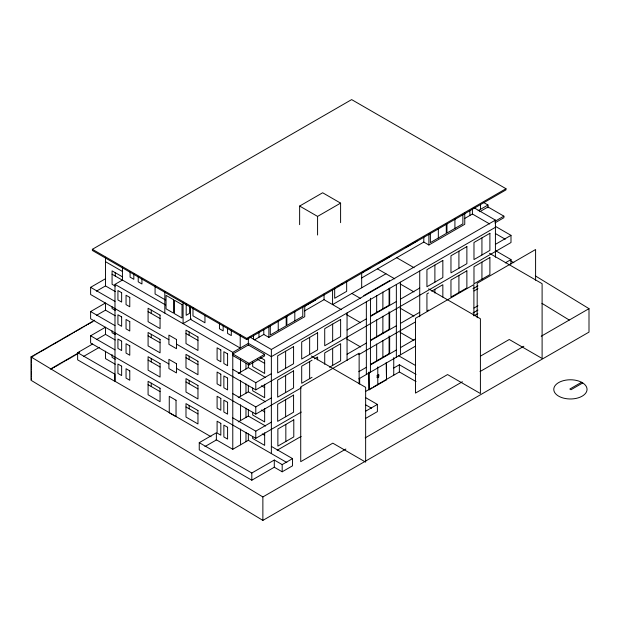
<?xml version="1.0" encoding="UTF-8"?>
<svg xmlns="http://www.w3.org/2000/svg" width="620" height="620" viewBox="0 0 620 620"><rect width="100%" height="100%" fill="white"/><g stroke="black" fill="none" stroke-linecap="round" stroke-linejoin="round"><path stroke-width="0.93" d="M92.372 249.294L351.641 99.603L505.982 188.713L505.982 189.891L246.713 339.574L92.372 250.465L92.372 249.294L246.713 338.404L505.982 188.713M168.911 339.721L90.621 294.515L90.621 287.331L105.508 278.729M96.41 291.175L105.508 285.921L115.258 291.547M211.056 436.743L114.987 381.285L114.987 284.355L122.434 280.062L165.555 304.955M168.911 363.956L90.621 318.75L90.621 311.558L105.508 302.963L105.508 310.155L115.258 315.781M96.41 315.41L105.508 310.155M535.331 275.877L589 308.659L589 332.103L262.872 520.397L31 380.254L31 356.926L94.682 320.191M31.868 356.841L31.48 358.244M32.883 356.26L33.899 355.671M34.914 355.082L35.929 354.501M36.944 353.912L37.959 353.322M38.975 352.741L39.99 352.152M41.005 351.563L42.02 350.982M43.036 350.393L44.051 349.812M45.066 349.223L46.082 348.634M47.097 348.053L48.112 347.464M49.127 346.875L50.143 346.293M51.158 345.704L52.173 345.115M53.188 344.534L54.203 343.945M55.219 343.356L56.234 342.775M57.249 342.186L58.265 341.604M59.288 341.015L60.303 340.426M61.318 339.845L62.333 339.256M63.349 338.667L64.364 338.086M65.379 337.497L66.394 336.908M67.41 336.327L68.425 335.738M69.44 335.149L70.455 334.567M71.471 333.978L72.486 333.397M73.501 332.808L74.516 332.219M75.531 331.638L76.547 331.049M77.562 330.46L78.577 329.879M79.593 329.29L80.608 328.701M81.623 328.12L82.638 327.531M83.653 326.942L84.669 326.36M85.684 325.771L86.699 325.19M87.715 324.601L88.73 324.012M89.745 323.431L90.76 322.842M91.776 322.253L92.791 321.672M299.638 224.665L299.638 206.057L322.656 192.766L340.597 203.128L340.597 222.665M301.304 412.068L255.789 438.34L90.621 342.984L90.621 335.792L105.508 327.19L105.508 334.382L115.258 340.008M96.41 339.636L105.508 334.382M77.64 352.664L114.871 374.162L114.871 381.346L77.64 359.856L77.64 352.664L92.659 343.992M50.274 369.14L79.6 352.222M51.785 368.792L52.801 368.21M53.816 367.621L54.831 367.032M55.847 366.451L56.862 365.862M57.877 365.273L58.892 364.692M59.907 364.103L60.923 363.514M61.938 362.933L62.953 362.344M63.969 361.755L64.984 361.173M65.999 360.584L67.022 359.995M68.037 359.414L69.052 358.825M70.068 358.244L71.083 357.655M72.098 357.066L73.114 356.485M74.129 355.896L75.144 355.306M76.159 354.725L77.174 354.136M299.638 206.057L317.579 216.411L340.597 203.128M83.483 356.485L99.34 347.332M183.024 323.632L191.262 318.882M337.861 286.37L339.458 285.448M341.062 284.526L342.659 283.596M362.754 272.234L364.351 271.312M365.947 270.39L369.938 268.088M378.944 262.888L380.541 261.966M382.137 261.043L390.925 255.975M406.146 247.179L417.322 240.731M304.498 306.42L315.681 299.964M114.987 284.355L232.779 352.362L248.349 343.372L271.358 356.663L495.427 227.3M254.332 339.915L263.795 334.451L268.871 337.381L304.746 316.673L304.746 305.49M304.544 310.922L324.043 299.669L341.426 309.706M361.522 278.031L423.809 242.071L428.885 245.001L464.76 224.285L464.76 213.102M464.473 218.597L472.409 214.008L489.676 223.975M478.097 210.722L487.979 205.019L487.979 207.863M479.787 211.707L487.979 206.972L503.889 216.155L503.889 217.721L494.876 222.929M385.958 273.776L332.576 304.598L332.576 289.687M363.746 295.601L389.662 280.635M249.992 337.133L271.358 349.471L495.427 220.108L495.427 257.207M494.876 221.363L503.889 216.155M264.593 354.369L248.349 344.991L232.779 353.974L249.023 363.359L264.593 354.369L264.593 355.934L249.023 364.917L232.779 355.539M238.227 373.449L248.349 367.606L265.608 377.572M370.466 315.952L389.662 304.87L389.662 288.091M232.779 369.404L255.789 382.687L271.358 373.697M347.06 329.995L366.35 318.858M370.435 316.502L396.351 301.537M400.443 299.181L419.732 288.037M495.427 244.334L510.996 235.344L510.996 242.536L255.789 389.879L176.468 344.085M238.227 397.676L248.349 391.832L265.608 401.799M312.038 360.22L301.7 366.188L301.7 383.276L312.038 377.301M314.425 358.841L317.611 357.004L317.611 359.856M428.529 292.966L426.932 293.888L426.932 310.969L428.529 310.054M431.706 291.129L442.843 284.704L442.843 297.042M370.466 340.178L389.662 329.096L389.662 312.325M232.779 393.63L255.789 406.921L271.358 397.932M347.06 354.229L366.35 343.092M370.435 340.729L396.351 325.771M400.443 323.408L419.732 312.271M505.261 262.888L510.996 259.579L510.996 264.074M329.491 367.226L340.628 360.801L340.628 343.72L324.717 352.904L324.717 364.289M271.358 446.392L292.539 458.622L292.539 465.814L282.185 471.789L274.288 467.232L251.813 480.206L199.245 449.857L199.245 442.664L216.372 432.783L216.372 439.968L204.949 446.563M238.227 421.91L248.349 416.067L265.608 426.033M176.468 368.311L255.789 414.114L301.304 387.833M358.802 354.64L415.539 321.881M472.967 288.726L477.958 285.843M473.982 290.958L477.958 288.656M370.466 364.413L389.662 353.33L389.662 336.551M232.779 417.864L255.789 431.156L271.358 422.166M358.802 371.682L366.35 367.319M370.435 364.963L396.351 349.998M400.443 347.642L415.539 338.923M473.982 308.039L477.958 305.745M216.07 439.642L232.779 449.291L248.349 440.301L286.835 462.52M358.802 378.874L415.539 346.115M472.967 312.961L477.958 310.078M473.85 315.867L477.826 313.573M377.169 375.55L377.844 375.55L377.169 375.55L377.169 377.503L377.844 377.503L377.169 377.503M378.185 374.968L378.859 374.968L378.526 377.115L378.185 374.968L378.859 374.968M378.185 376.921L378.859 376.921M393.747 368.009L399.365 364.769L416.051 374.395M365.436 391.546L371.907 387.81M373.496 386.896L377.456 384.609M378.254 384.152L399.365 371.961L416.051 381.587M368.737 372.697L369.078 389.841L386.516 379.773L386.516 362.824M277.156 450.244L301.157 436.387M199.245 442.664L251.813 473.014L274.288 460.04L282.185 464.605L292.539 458.622M365.699 411.176L377.394 404.418L377.394 411.61L365.699 418.361M480.477 356.113L509.26 339.497L542.105 358.461L542.105 283.689L489.467 253.301M262.872 520.397L262.872 496.946L345.875 449.027M365.157 437.89L462.404 381.742M480.012 371.582L523.83 346.278M541.214 336.249L589 308.659M581.552 382.269L569.827 389.042L571.005 389.716L582.722 382.951M483.832 202.624L487.979 205.019M474.052 207.77L495.427 220.108M495.38 226.331L510.996 235.344M495.38 233.523L505.246 239.219M495.38 250.565L510.996 259.579M396.715 257.711L414.098 267.747M428.591 288.842L480.407 318.757L480.407 393.529L447.555 374.565L415.478 393.088L415.478 318.316L473.889 284.588L473.889 315.27M377.425 268.847L394.808 278.884M400.001 283.844L413.974 291.912M400.001 308.07L413.974 316.138M351.873 293.462L360.716 298.569M400.001 332.304L413.974 340.372M346.619 314.658L360.6 322.726M398.358 355.586L415.625 365.552M346.619 338.892L360.6 346.96M386.516 379.773L386.175 362.63M311.356 356.012L365.645 387.353L365.645 462.125L332.8 443.161L300.723 461.675L300.723 386.911L359.135 353.183L359.135 383.858M365.722 397.676L377.394 404.418M365.722 404.868L371.558 408.239M105.508 261.687L122.574 271.537M165.455 299.964L155.077 293.973L155.077 285.727M122.45 276.838L112.073 270.847L112.073 284.286L115.266 286.13M260.656 357.709L264.655 360.019L264.655 373.457L252.681 366.544L252.681 361.971M112.073 274.218L122.45 280.209M257.455 359.236L264.655 363.39M148.087 311.62L160.061 318.541M185.992 333.506L197.966 340.426M261.454 385.772L264.655 387.624M90.621 287.331L114.987 301.397M115.266 310.364L112.073 308.52L112.073 306.691M148.087 335.854L160.061 342.767M185.992 357.74L197.966 364.653M261.454 410.006L264.655 411.85M90.621 311.558L114.987 325.632M115.266 334.591L112.073 332.754L112.073 330.917M148.087 360.088L160.061 367.001M185.992 381.974L197.966 388.887M262.252 433.915L264.655 435.302M90.621 335.792L114.987 349.858M115.266 359.22L112.073 357.376L112.073 354.625M115.258 364.242L105.508 358.616L105.508 351.16M148.087 384.71L160.061 391.623M185.992 406.983L197.966 413.896M31 356.926L262.872 496.946M510.562 260.749L513.864 262.764M541.934 303.335L569.269 320.06M535.595 280.194L535.595 249.519L477.183 283.247L477.183 317.758M481.934 237.902L481.934 254.983M481.934 262.128L481.934 279.217M480.539 204.662L480.539 209.32M472.409 208.615L472.409 214.008M469.89 210.831L469.89 215.465M462.869 214.35L462.869 223.835L446.958 233.019L446.958 223.533M458.916 251.185L458.916 268.274M458.916 275.42L458.916 292.501M454.917 218.938L454.917 228.431M446.284 223.921L446.284 233.415L430.373 242.598L430.373 233.104M438.332 228.517L438.332 238.003M434.891 265.065L434.891 282.147M434.891 289.292L434.891 293.089M428.885 233.817L428.885 245.001M423.809 236.476L423.809 242.071M419.732 271.002L419.732 316.766M400.443 282.139L400.443 354.834M399.365 364.769L399.365 371.961M396.351 284.495L396.351 357.19M393.747 357.601L393.747 375.201M389.089 288.409L389.089 305.195M389.089 311.713L389.089 329.429M389.089 335.939L389.089 353.656M382.881 291.997L382.881 308.783M382.881 316.231L382.881 333.01M382.881 340.458L382.881 357.244M378.526 374.767L378.526 377.115M377.797 366.916L377.797 384.803M377.51 375.356L377.51 377.704M376.673 295.577L376.673 312.364M376.673 319.812L376.673 336.598M376.673 344.046L376.673 360.832M370.466 298.236L370.435 372.155M369.078 371.954L369.078 389.841M366.35 301.816L366.35 374.511M361.685 272.877L361.685 287.788M359.662 378.223L359.662 383.904M347.06 312.961L347.06 360.522M346.665 281.286L346.665 291.353L334.684 298.267L334.684 288.199M332.669 324.074L332.669 341.163M332.669 348.308L332.669 365.389M324.043 294.074L324.043 299.669M317.579 216.411L317.579 235.026M309.651 337.365L309.651 354.446M309.651 361.599L309.651 378.68M302.777 306.776L302.777 316.27L286.866 325.454L286.866 315.96M294.818 311.372L294.818 320.858M286.192 316.355L286.192 325.841L270.281 335.025L270.281 325.539M285.836 424.421L285.836 441.502M285.626 351.238L285.626 368.327M285.626 375.472L285.626 392.553M285.626 399.706L285.626 416.787M282.185 464.605L282.185 471.789M278.233 320.943L278.233 330.437M274.288 460.04L274.288 467.232M271.358 349.471L271.358 453.584M268.871 326.197L268.871 337.381M264.655 384.245L264.655 397.691L252.681 390.778L252.681 388.027M264.655 408.479L264.655 421.918L252.681 415.005L252.681 412.261M264.655 432.775L264.655 445.369L252.681 438.456L252.681 436.627M263.795 329.794L263.795 334.451M258.966 331.669L258.966 337.241M255.789 382.687L255.789 389.879M255.789 406.921L255.789 414.114M255.789 431.156L255.789 438.34M253.557 334.8L253.557 339.435M251.813 473.014L251.813 480.206M249.023 363.359L249.023 364.917M248.349 337.978L248.349 345.239M248.349 363.878L248.349 367.606M248.349 385.315L248.349 391.832M248.349 409.541L248.349 416.067M248.349 433.775L248.349 440.301M246.713 338.404L246.713 339.574M245.977 363.405L245.977 368.97M245.977 383.927L245.977 393.204M245.977 408.154L245.977 417.43M245.977 432.388L245.977 441.665M240.56 359.112L240.56 372.101M240.56 380.556L240.56 396.327M240.56 404.79L240.56 420.561M240.56 429.025L240.56 444.796M240.219 335.017L240.219 348.06L190.464 319.339L190.464 306.288M232.779 352.362L232.779 449.291M231.299 330.119L231.299 335.575L227.571 333.428L227.571 327.972M223.169 325.43L223.169 330.886L219.449 328.74L219.449 323.284M204.956 315.448L204.956 322.772L192.983 315.859L192.983 307.613M189.573 305.838L189.573 313.348L186.186 315.301L186.186 304.04M189.162 331.964L189.162 335.342M189.162 356.198L189.162 359.569M189.162 380.432L189.162 383.803M189.162 405.441L189.162 408.82M183.094 302.157L183.094 323.594M164.819 291.609L164.819 313.038M151.257 310.078L151.257 313.457M151.257 334.312L151.257 337.683M151.257 358.538L151.257 361.917M151.257 383.168L151.257 386.539M141.941 278.535L141.941 283.991L138.214 281.837L138.214 276.38M133.819 273.846L133.819 279.295L130.092 277.148L130.092 271.692M122.434 267.011L122.434 280.062M115.242 272.676L115.242 276.055M105.508 257.192L105.508 285.921M31.48 359.414L31.48 360.584M31.48 361.755L31.48 362.933M31.48 364.103L31.48 365.273M31.48 366.451L31.48 367.621M31.48 368.792L31.48 369.962M31.48 371.14L31.48 372.31M31.48 373.48L31.48 374.658M31.48 375.829L31.48 376.999M31.48 378.169L31.48 379.347M293.578 346.65L277.667 355.834L277.667 372.915L293.578 363.731L293.578 346.65M317.611 332.777L301.7 341.961L301.7 359.042L317.611 349.858L317.611 332.777M340.628 319.486L324.717 328.67L324.717 345.751L340.628 336.567L340.628 319.486M442.843 260.47L426.932 269.654L426.932 286.742L442.843 277.551L442.843 260.47M466.875 246.597L450.965 255.781L450.965 272.862L466.875 263.678L466.875 246.597M489.893 233.306L473.982 242.49L473.982 259.579L489.893 250.395L489.893 233.306M293.578 370.876L277.667 380.068L277.667 397.149L293.578 387.965L293.578 370.876M466.875 270.832L450.965 280.015L450.965 297.096L466.875 287.913L466.875 270.832M489.893 257.54L473.982 266.724L473.982 283.805L489.893 274.621L489.893 257.54M293.578 395.111L277.667 404.294L277.667 421.375L293.578 412.192L293.578 395.111M293.787 419.825L277.876 429.009L277.876 446.09L293.787 436.906L293.787 419.825M582.172 382.587L580.537 381.757A16.632 9.602 0 0 0 554.171 387.298A16.632 9.602 0 0 0 574.011 398.753A16.632 9.602 0 0 0 583.606 383.532L582.172 382.587M173.554 299.716L166.044 295.376L166.044 308.822L173.554 313.154L173.554 299.716M182.017 304.598L174.507 300.266L174.507 313.704L182.017 318.045L182.017 304.598M121.644 292.702L117.924 290.548L117.924 299.933L121.644 302.079L121.644 292.702M129.774 297.391L126.046 295.236L126.046 304.622L129.774 306.768L129.774 297.391M220.821 349.951L217.093 347.804L217.093 359.623L220.821 361.77L220.821 349.951M227.587 353.865L223.867 351.711L223.867 363.529L227.587 365.684L227.587 353.865M160.061 315.162L148.087 308.249L148.087 321.687L160.061 328.6L160.061 315.162M197.966 337.048L185.992 330.135L185.992 343.573L197.966 350.486L197.966 337.048M176.468 339.473L168.911 335.11L168.911 344.333L176.468 348.696L176.468 339.473M121.644 316.928L117.924 314.782L117.924 324.159L121.644 326.314L121.644 316.928M129.774 321.617L126.046 319.471L126.046 328.848L129.774 331.003L129.774 321.617M220.821 374.185L217.093 372.039L217.093 383.858L220.821 386.004L220.821 374.185M227.587 378.091L223.867 375.945L223.867 387.763L227.587 389.91L227.587 378.091M160.061 339.396L148.087 332.483L148.087 345.921L160.061 352.834L160.061 339.396M197.966 361.282L185.992 354.369L185.992 367.807L197.966 374.72L197.966 361.282M176.468 363.7L168.911 359.344L168.911 368.567L176.468 372.922L176.468 363.7M121.644 341.163L117.924 339.016L117.924 348.394L121.644 350.54L121.644 341.163M129.774 345.851L126.046 343.705L126.046 353.082L129.774 355.229L129.774 345.851M220.821 398.42L217.093 396.265L217.093 408.084L220.821 410.239L220.821 398.42M227.587 402.326L223.867 400.179L223.867 411.998L227.587 414.144L227.587 402.326M160.061 363.622L148.087 356.709L148.087 370.156L160.061 377.069L160.061 363.622M197.966 385.508L185.992 378.595L185.992 392.042L197.966 398.954L197.966 385.508M160.061 388.244L148.087 381.331L148.087 394.777L160.061 401.69L160.061 388.244M220.821 423.359L217.093 421.213L217.093 433.031L220.821 435.178L220.821 423.359M227.587 427.273L223.867 425.118L223.867 436.937L227.587 439.092L227.587 427.273M121.644 366.172L117.924 364.025L117.924 373.403L121.644 375.557L121.644 366.172M129.774 370.869L126.046 368.714L126.046 378.099L129.774 380.246L129.774 370.869M197.966 410.525L185.992 403.612L185.992 417.051L197.966 423.964L197.966 410.525M176.034 400.241L169.26 396.335L169.26 412.75L176.034 416.656L176.034 400.241"/></g></svg>
